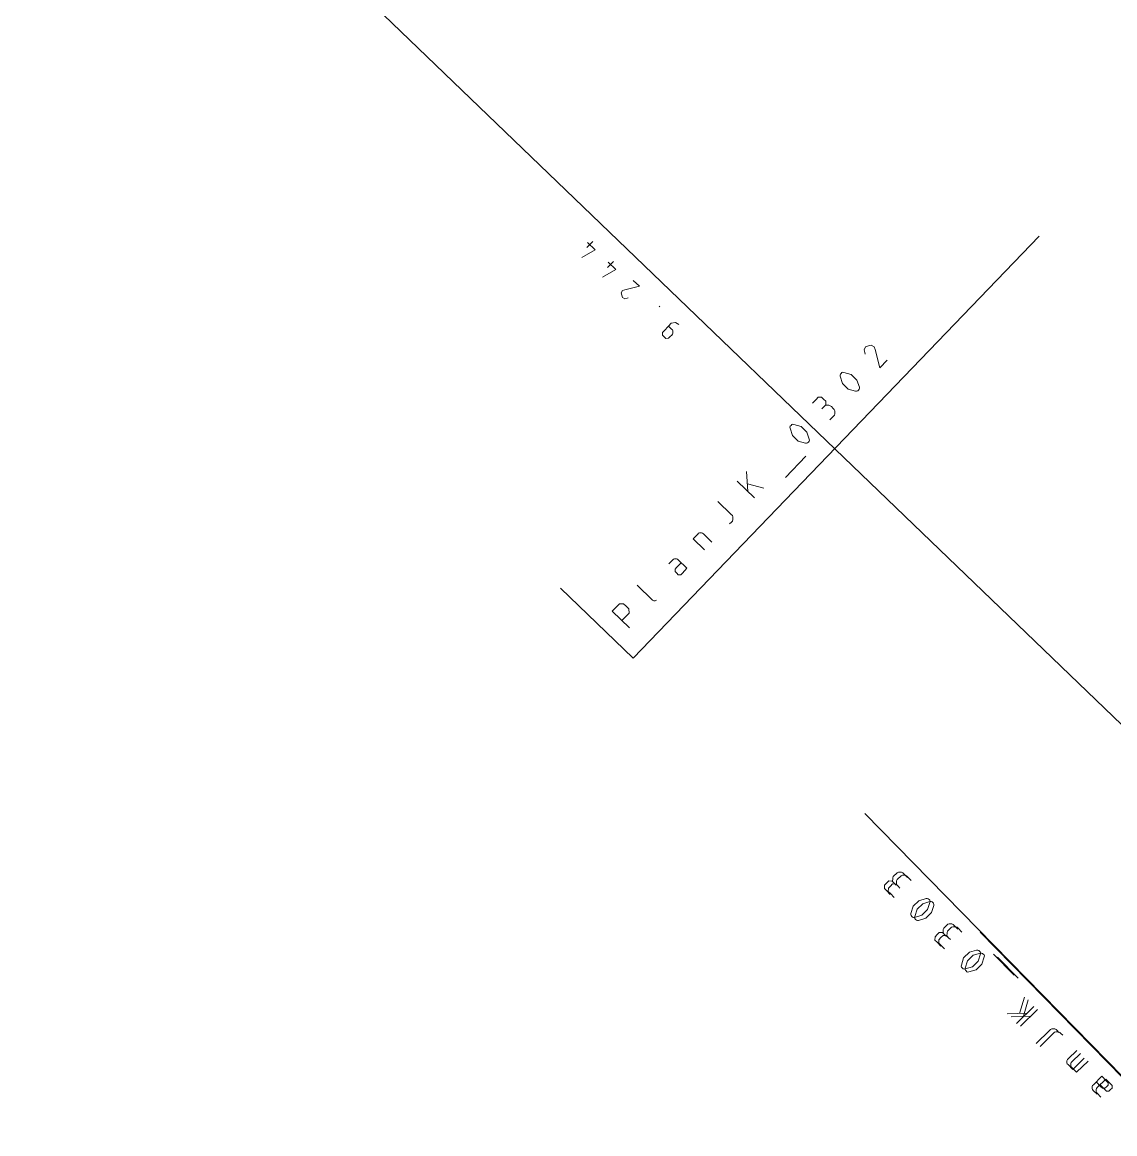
# Model space of a CAD drawing. Header units: metres. Extents: x 2680829 to 2680940, y 1252358 to 1252483.
# Drawn here: x 2680849.89 to 2680855.52, y 1252382.76 to 1252388.48 of the extents above; entities that cross this region are included whole.
import ezdxf

# ---------------------------------------------------------------- set-up
doc = ezdxf.new("R2010")
doc.units = ezdxf.units.M
doc.layers.add('bemassung', color=7, linetype='Continuous', lineweight=13)
doc.layers.add('etappierung', color=7, linetype='Continuous')

msp = doc.modelspace()

# ---------------------------------------------------------------- linework, layer by layer
at = {"layer": 'bemassung'}
for p, q in [((2680852.8006, 1252387.3235), (2680852.8308, 1252387.355)), ((2680852.8432, 1252387.3128), (2680852.8039, 1252387.3506)), ((2680852.7746, 1252387.2729), (2680852.8432, 1252387.3128)), ((2680852.8806, 1252387.1709), (2680852.9492, 1252387.2108)), ((2680852.9066, 1252387.2215), (2680852.9368, 1252387.2529)), ((2680852.9492, 1252387.2108), (2680852.9099, 1252387.2486)), ((2680853.0704, 1252387.1245), (2680853.0389, 1252387.1547)), ((2680852.9775, 1252387.0901), (2680852.9841, 1252387.1022)), ((2680852.9808, 1252387.0785), (2680852.9775, 1252387.0901)), ((2680852.9841, 1252387.1022), (2680852.9957, 1252387.1055)), ((2680852.9957, 1252387.1055), (2680853.0704, 1252387.1245)), ((2680852.9842, 1252387.067), (2680852.9808, 1252387.0785)), ((2680852.9962, 1252387.0603), (2680852.9842, 1252387.067)), ((2680853.0078, 1252387.0636), (2680852.9962, 1252387.0603)), ((2680853.0137, 1252387.0655), (2680853.0078, 1252387.0636)), ((2680853.1764, 1252387.0224), (2680853.1726, 1252387.0185)), ((2680853.1981, 1252386.8957), (2680853.2208, 1252386.9192)), ((2680853.2208, 1252386.9192), (2680853.2348, 1252386.9338)), ((2680853.2208, 1252386.9192), (2680853.2365, 1252386.9041)), ((2680853.2348, 1252386.9338), (2680853.2567, 1252386.9373)), ((2680853.2567, 1252386.9373), (2680853.2746, 1252386.928)), ((2680853.1898, 1252386.887), (2680853.1981, 1252386.8957)), ((2680853.19, 1252386.8732), (2680853.1898, 1252386.887)), ((2680853.1987, 1252386.8648), (2680853.19, 1252386.8732)), ((2680853.2074, 1252386.8565), (2680853.1987, 1252386.8648)), ((2680853.2295, 1252386.8654), (2680853.2212, 1252386.8568)), ((2680853.2371, 1252386.8733), (2680853.2295, 1252386.8654)), ((2680853.2365, 1252386.9041), (2680853.2407, 1252386.9001)), ((2680853.2411, 1252386.8774), (2680853.2371, 1252386.8733)), ((2680853.2407, 1252386.9001), (2680853.2431, 1252386.8946)), ((2680853.2433, 1252386.883), (2680853.2411, 1252386.8774)), ((2680853.2431, 1252386.8946), (2680853.2432, 1252386.8888)), ((2680853.2432, 1252386.8888), (2680853.2433, 1252386.883)), ((2680853.2212, 1252386.8568), (2680853.2074, 1252386.8565)), ((2680854.2275, 1252386.7977), (2680854.236, 1252386.813)), ((2680854.236, 1252386.813), (2680854.2506, 1252386.8172)), ((2680854.2506, 1252386.8172), (2680854.2652, 1252386.8214)), ((2680854.2652, 1252386.8214), (2680854.2804, 1252386.813)), ((2680854.2804, 1252386.813), (2680854.2847, 1252386.7984)), ((2680854.2318, 1252386.7831), (2680854.2275, 1252386.7977)), ((2680854.2342, 1252386.7757), (2680854.2318, 1252386.7831)), ((2680854.2847, 1252386.7984), (2680854.3086, 1252386.7041)), ((2680854.3086, 1252386.7041), (2680854.3467, 1252386.7438)), ((2680854.1057, 1252386.672), (2680854.104, 1252386.6666)), ((2680854.104, 1252386.6666), (2680854.1049, 1252386.6612)), ((2680854.1049, 1252386.6612), (2680854.117, 1252386.6241)), ((2680854.1095, 1252386.6759), (2680854.1057, 1252386.672)), ((2680854.1132, 1252386.6798), (2680854.1095, 1252386.6759)), ((2680854.1186, 1252386.6817), (2680854.1132, 1252386.6798)), ((2680854.124, 1252386.6811), (2680854.1186, 1252386.6817)), ((2680854.1615, 1252386.6704), (2680854.124, 1252386.6811)), ((2680854.1913, 1252386.6418), (2680854.1615, 1252386.6704)), ((2680854.2034, 1252386.6047), (2680854.1913, 1252386.6418)), ((2680854.117, 1252386.6241), (2680854.1467, 1252386.5955)), ((2680854.1467, 1252386.5955), (2680854.1843, 1252386.5849)), ((2680854.1843, 1252386.5849), (2680854.1896, 1252386.5842)), ((2680854.1896, 1252386.5842), (2680854.195, 1252386.5861)), ((2680854.195, 1252386.5861), (2680854.1988, 1252386.59)), ((2680854.1988, 1252386.59), (2680854.2025, 1252386.5939)), ((2680854.2025, 1252386.5939), (2680854.2042, 1252386.5994)), ((2680854.2042, 1252386.5994), (2680854.2034, 1252386.6047)), ((2680853.9615, 1252386.5222), (2680853.9806, 1252386.542)), ((2680853.9806, 1252386.542), (2680853.9912, 1252386.553)), ((2680853.9912, 1252386.553), (2680854.0086, 1252386.5533)), ((2680854.0086, 1252386.5533), (2680854.0196, 1252386.5427)), ((2680854.0196, 1252386.5427), (2680854.0305, 1252386.5322)), ((2680854.0305, 1252386.5322), (2680854.0308, 1252386.5148)), ((2680854.0108, 1252386.4939), (2680854.0203, 1252386.5038)), ((2680854.0308, 1252386.5148), (2680854.0203, 1252386.5038)), ((2680854.0203, 1252386.5038), (2680854.0254, 1252386.5091)), ((2680854.0254, 1252386.5091), (2680854.0323, 1252386.5121)), ((2680854.0323, 1252386.5121), (2680854.0396, 1252386.5123)), ((2680854.0396, 1252386.5123), (2680854.0469, 1252386.5124)), ((2680854.0469, 1252386.5124), (2680854.054, 1252386.5096)), ((2680854.054, 1252386.5096), (2680854.0592, 1252386.5046)), ((2680854.0592, 1252386.5046), (2680854.0692, 1252386.495)), ((2680854.0692, 1252386.495), (2680854.0744, 1252386.49)), ((2680854.075, 1252386.4613), (2680854.0699, 1252386.4561)), ((2680854.0744, 1252386.49), (2680854.0775, 1252386.483)), ((2680854.0777, 1252386.4684), (2680854.075, 1252386.4613)), ((2680854.0775, 1252386.483), (2680854.0776, 1252386.4757)), ((2680854.0776, 1252386.4757), (2680854.0777, 1252386.4684)), ((2680853.848, 1252386.4042), (2680853.8463, 1252386.3987)), ((2680853.8517, 1252386.4081), (2680853.848, 1252386.4042)), ((2680853.8555, 1252386.412), (2680853.8517, 1252386.4081)), ((2680853.8609, 1252386.4139), (2680853.8555, 1252386.412)), ((2680853.8663, 1252386.4132), (2680853.8609, 1252386.4139)), ((2680853.9038, 1252386.4026), (2680853.8663, 1252386.4132)), ((2680853.9335, 1252386.3739), (2680853.9038, 1252386.4026)), ((2680854.0699, 1252386.4561), (2680854.0508, 1252386.4362)), ((2680853.8463, 1252386.3987), (2680853.8472, 1252386.3934)), ((2680853.8472, 1252386.3934), (2680853.8592, 1252386.3563)), ((2680853.8592, 1252386.3563), (2680853.889, 1252386.3276)), ((2680853.9456, 1252386.3368), (2680853.9335, 1252386.3739)), ((2680853.889, 1252386.3276), (2680853.9265, 1252386.317)), ((2680853.9265, 1252386.317), (2680853.9319, 1252386.3163)), ((2680853.9319, 1252386.3163), (2680853.9373, 1252386.3182)), ((2680853.9373, 1252386.3182), (2680853.941, 1252386.3221)), ((2680853.941, 1252386.3221), (2680853.9448, 1252386.3261)), ((2680853.9448, 1252386.3261), (2680853.9465, 1252386.3315)), ((2680853.9465, 1252386.3315), (2680853.9456, 1252386.3368)), ((2680853.8228, 1252386.1397), (2680853.9278, 1252386.2489)), ((2680853.6642, 1252386.0344), (2680853.5749, 1252386.1204)), ((2680853.6226, 1252386.17), (2680853.6295, 1252386.0679)), ((2680853.7119, 1252386.084), (2680853.6269, 1252386.1064)), ((2680853.5441, 1252385.9494), (2680853.4747, 1252386.0162)), ((2680853.5494, 1252385.9443), (2680853.5441, 1252385.9494)), ((2680853.5524, 1252385.9374), (2680853.5494, 1252385.9443)), ((2680853.5353, 1252385.9005), (2680853.5449, 1252385.9104)), ((2680853.5449, 1252385.9104), (2680853.5499, 1252385.9157)), ((2680853.5499, 1252385.9157), (2680853.5527, 1252385.9227)), ((2680853.5526, 1252385.93), (2680853.5524, 1252385.9374)), ((2680853.5527, 1252385.9227), (2680853.5526, 1252385.93)), ((2680853.3469, 1252385.8238), (2680853.3708, 1252385.8487)), ((2680853.3708, 1252385.8487), (2680853.3746, 1252385.8526)), ((2680853.3746, 1252385.8526), (2680853.3798, 1252385.8549)), ((2680853.3798, 1252385.8549), (2680853.3853, 1252385.855)), ((2680853.3853, 1252385.855), (2680853.3908, 1252385.8551)), ((2680853.3908, 1252385.8551), (2680853.396, 1252385.853)), ((2680853.396, 1252385.853), (2680853.4, 1252385.8492)), ((2680853.4, 1252385.8492), (2680853.4446, 1252385.8063)), ((2680853.4065, 1252385.7666), (2680853.3469, 1252385.8238)), ((2680853.2228, 1252385.6949), (2680853.2419, 1252385.7147)), ((2680853.2419, 1252385.7147), (2680853.2457, 1252385.7187)), ((2680853.2457, 1252385.7187), (2680853.2509, 1252385.7209)), ((2680853.2509, 1252385.7209), (2680853.2564, 1252385.721)), ((2680853.2564, 1252385.721), (2680853.2619, 1252385.7212)), ((2680853.2619, 1252385.7212), (2680853.2672, 1252385.7191)), ((2680853.2672, 1252385.7191), (2680853.2711, 1252385.7153)), ((2680853.2711, 1252385.7153), (2680853.3158, 1252385.6723)), ((2680853.2542, 1252385.6679), (2680853.2621, 1252385.6762)), ((2680853.2545, 1252385.6549), (2680853.2542, 1252385.6679)), ((2680853.2621, 1252385.6762), (2680853.286, 1252385.701)), ((2680853.3158, 1252385.6723), (2680853.2919, 1252385.6475)), ((2680853.2627, 1252385.647), (2680853.2545, 1252385.6549)), ((2680853.2709, 1252385.6391), (2680853.2627, 1252385.647)), ((2680853.284, 1252385.6393), (2680853.2709, 1252385.6391)), ((2680853.2919, 1252385.6475), (2680853.284, 1252385.6393)), ((2680853.0594, 1252385.5846), (2680853.1388, 1252385.5083)), ((2680852.9544, 1252385.4755), (2680852.9676, 1252385.4892)), ((2680852.9676, 1252385.4892), (2680852.9894, 1252385.4896)), ((2680852.9894, 1252385.4896), (2680853.0031, 1252385.4764)), ((2680853.1388, 1252385.5083), (2680853.1414, 1252385.5057)), ((2680853.1414, 1252385.5057), (2680853.1449, 1252385.5043)), ((2680853.1449, 1252385.5043), (2680853.1486, 1252385.5044)), ((2680853.1486, 1252385.5044), (2680853.1522, 1252385.5045)), ((2680853.1522, 1252385.5045), (2680853.1557, 1252385.506)), ((2680853.1557, 1252385.506), (2680853.1583, 1252385.5086)), ((2680852.9305, 1252385.4507), (2680852.9544, 1252385.4755)), ((2680853.0198, 1252385.3648), (2680852.9305, 1252385.4507)), ((2680853.004, 1252385.4278), (2680852.9801, 1252385.403)), ((2680853.0031, 1252385.4764), (2680853.0168, 1252385.4632)), ((2680853.0172, 1252385.4415), (2680853.004, 1252385.4278)), ((2680853.0168, 1252385.4632), (2680853.0172, 1252385.4415)), ((2680854.344, 1252384.0511), (2680854.3549, 1252384.0618)), ((2680854.3549, 1252384.0618), (2680854.3723, 1252384.0616)), ((2680854.3723, 1252384.0616), (2680854.383, 1252384.0507)), ((2680854.375, 1252384.063), (2680854.3751, 1252384.0703)), ((2680854.3779, 1252384.0559), (2680854.375, 1252384.063)), ((2680854.3751, 1252384.0703), (2680854.3752, 1252384.0776)), ((2680854.3752, 1252384.0776), (2680854.3782, 1252384.0845)), ((2680854.383, 1252384.0507), (2680854.3779, 1252384.0559)), ((2680854.3782, 1252384.0845), (2680854.3834, 1252384.0896)), ((2680854.3834, 1252384.0896), (2680854.3932, 1252384.0993)), ((2680854.3932, 1252384.0993), (2680854.3985, 1252384.1044)), ((2680854.3947, 1252384.0476), (2680854.3948, 1252384.0549)), ((2680854.3948, 1252384.0622), (2680854.3978, 1252384.0691)), ((2680854.3948, 1252384.0549), (2680854.3948, 1252384.0622)), ((2680854.3978, 1252384.0691), (2680854.403, 1252384.0743)), ((2680854.3985, 1252384.1044), (2680854.4055, 1252384.1072)), ((2680854.403, 1252384.0743), (2680854.4129, 1252384.0839)), ((2680854.4055, 1252384.1072), (2680854.4128, 1252384.1071)), ((2680854.4128, 1252384.1071), (2680854.4201, 1252384.107)), ((2680854.4129, 1252384.0839), (2680854.4181, 1252384.089)), ((2680854.4181, 1252384.089), (2680854.4251, 1252384.0918)), ((2680854.4201, 1252384.107), (2680854.4271, 1252384.1041)), ((2680854.4251, 1252384.0918), (2680854.4324, 1252384.0917)), ((2680854.4271, 1252384.1041), (2680854.4322, 1252384.0988)), ((2680854.4322, 1252384.0988), (2680854.4514, 1252384.0792)), ((2680854.4324, 1252384.0917), (2680854.4397, 1252384.0917)), ((2680854.4397, 1252384.0917), (2680854.4467, 1252384.0887)), ((2680854.4467, 1252384.0887), (2680854.4518, 1252384.0835)), ((2680854.4518, 1252384.0835), (2680854.4711, 1252384.0638)), ((2680854.333, 1252384.0231), (2680854.3332, 1252384.0405)), ((2680854.3436, 1252384.0122), (2680854.333, 1252384.0231)), ((2680854.3332, 1252384.0405), (2680854.344, 1252384.0511)), ((2680854.3629, 1252383.9925), (2680854.3436, 1252384.0122)), ((2680854.3526, 1252384.0076), (2680854.3528, 1252384.0251)), ((2680854.3633, 1252383.9968), (2680854.3526, 1252384.0076)), ((2680854.3528, 1252384.0251), (2680854.3637, 1252384.0357)), ((2680854.3825, 1252383.9771), (2680854.3633, 1252383.9968)), ((2680854.3637, 1252384.0357), (2680854.3745, 1252384.0464)), ((2680854.3745, 1252384.0464), (2680854.392, 1252384.0462)), ((2680854.3926, 1252384.0409), (2680854.383, 1252384.0507)), ((2680854.392, 1252384.0462), (2680854.4026, 1252384.0353)), ((2680854.3975, 1252384.0405), (2680854.3947, 1252384.0476)), ((2680854.4026, 1252384.0353), (2680854.3975, 1252384.0405)), ((2680854.4123, 1252384.0255), (2680854.4026, 1252384.0353)), ((2680854.5102, 1252383.9601), (2680854.4807, 1252383.9312)), ((2680854.5299, 1252383.9447), (2680854.5004, 1252383.9158)), ((2680854.5476, 1252383.971), (2680854.5102, 1252383.9601)), ((2680854.5673, 1252383.9557), (2680854.5299, 1252383.9447)), ((2680854.553, 1252383.9717), (2680854.5476, 1252383.971)), ((2680854.5584, 1252383.9699), (2680854.553, 1252383.9717)), ((2680854.5551, 1252383.9142), (2680854.5669, 1252383.9514)), ((2680854.5622, 1252383.966), (2680854.5584, 1252383.9699)), ((2680854.566, 1252383.9621), (2680854.5622, 1252383.966)), ((2680854.5677, 1252383.9567), (2680854.566, 1252383.9621)), ((2680854.5669, 1252383.9514), (2680854.5677, 1252383.9567)), ((2680854.5727, 1252383.9564), (2680854.5673, 1252383.9557)), ((2680854.5781, 1252383.9546), (2680854.5727, 1252383.9564)), ((2680854.5819, 1252383.9507), (2680854.5781, 1252383.9546)), ((2680854.5856, 1252383.9468), (2680854.5819, 1252383.9507)), ((2680854.5874, 1252383.9414), (2680854.5856, 1252383.9468)), ((2680854.5866, 1252383.936), (2680854.5874, 1252383.9414)), ((2680854.4689, 1252383.894), (2680854.4681, 1252383.8886)), ((2680854.4681, 1252383.8886), (2680854.4698, 1252383.8832)), ((2680854.4807, 1252383.9312), (2680854.4689, 1252383.894)), ((2680854.4698, 1252383.8832), (2680854.4736, 1252383.8793)), ((2680854.4882, 1252383.8743), (2680854.5256, 1252383.8853)), ((2680854.5004, 1252383.9158), (2680854.4886, 1252383.8786)), ((2680854.5256, 1252383.8853), (2680854.5551, 1252383.9142)), ((2680854.5453, 1252383.8699), (2680854.5748, 1252383.8988)), ((2680854.5748, 1252383.8988), (2680854.5866, 1252383.936)), ((2680854.4736, 1252383.8793), (2680854.4774, 1252383.8755)), ((2680854.4774, 1252383.8755), (2680854.4828, 1252383.8736)), ((2680854.4828, 1252383.8736), (2680854.4882, 1252383.8743)), ((2680854.4886, 1252383.8786), (2680854.4878, 1252383.8733)), ((2680854.4878, 1252383.8733), (2680854.4895, 1252383.8679)), ((2680854.4895, 1252383.8679), (2680854.4933, 1252383.864)), ((2680854.4933, 1252383.864), (2680854.4971, 1252383.8601)), ((2680854.4971, 1252383.8601), (2680854.5025, 1252383.8583)), ((2680854.5025, 1252383.8583), (2680854.5079, 1252383.859)), ((2680854.5079, 1252383.859), (2680854.5453, 1252383.8699)), ((2680854.6434, 1252383.824), (2680854.6532, 1252383.8336)), ((2680854.6532, 1252383.8336), (2680854.6585, 1252383.8387)), ((2680854.6585, 1252383.8387), (2680854.6655, 1252383.8415)), ((2680854.6655, 1252383.8415), (2680854.6728, 1252383.8414)), ((2680854.6728, 1252383.8414), (2680854.6801, 1252383.8414)), ((2680854.6782, 1252383.8234), (2680854.6852, 1252383.8262)), ((2680854.6801, 1252383.8414), (2680854.6871, 1252383.8384)), ((2680854.6852, 1252383.8262), (2680854.6925, 1252383.8262)), ((2680854.6871, 1252383.8384), (2680854.6922, 1252383.8332)), ((2680854.6922, 1252383.8332), (2680854.7114, 1252383.8135)), ((2680854.6925, 1252383.8262), (2680854.6998, 1252383.8261)), ((2680854.6998, 1252383.8261), (2680854.7068, 1252383.8231)), ((2680854.593, 1252383.7574), (2680854.5932, 1252383.7748)), ((2680854.5932, 1252383.7748), (2680854.604, 1252383.7854)), ((2680854.604, 1252383.7854), (2680854.6149, 1252383.7961)), ((2680854.6129, 1252383.7595), (2680854.6238, 1252383.7701)), ((2680854.6149, 1252383.7961), (2680854.6323, 1252383.7959)), ((2680854.6238, 1252383.7701), (2680854.6347, 1252383.7808)), ((2680854.6323, 1252383.7959), (2680854.643, 1252383.785)), ((2680854.6347, 1252383.7808), (2680854.6521, 1252383.7806)), ((2680854.635, 1252383.7973), (2680854.6351, 1252383.8046)), ((2680854.6379, 1252383.7902), (2680854.635, 1252383.7973)), ((2680854.6351, 1252383.8046), (2680854.6352, 1252383.8119)), ((2680854.6352, 1252383.8119), (2680854.6382, 1252383.8188)), ((2680854.643, 1252383.785), (2680854.6379, 1252383.7902)), ((2680854.6382, 1252383.8188), (2680854.6434, 1252383.824)), ((2680854.6526, 1252383.7752), (2680854.643, 1252383.785)), ((2680854.6521, 1252383.7806), (2680854.6627, 1252383.7697)), ((2680854.6548, 1252383.782), (2680854.6549, 1252383.7893)), ((2680854.6576, 1252383.775), (2680854.6548, 1252383.782)), ((2680854.6549, 1252383.7966), (2680854.6579, 1252383.8036)), ((2680854.6549, 1252383.7893), (2680854.6549, 1252383.7966)), ((2680854.6627, 1252383.7697), (2680854.6576, 1252383.775)), ((2680854.6579, 1252383.8036), (2680854.6631, 1252383.8087)), ((2680854.6724, 1252383.7599), (2680854.6627, 1252383.7697)), ((2680854.6631, 1252383.8087), (2680854.673, 1252383.8183)), ((2680854.673, 1252383.8183), (2680854.6782, 1252383.8234)), ((2680854.7068, 1252383.8231), (2680854.7119, 1252383.8179)), ((2680854.7119, 1252383.8179), (2680854.7312, 1252383.7982)), ((2680854.6036, 1252383.7465), (2680854.593, 1252383.7574)), ((2680854.6229, 1252383.7268), (2680854.6036, 1252383.7465)), ((2680854.6127, 1252383.7421), (2680854.6129, 1252383.7595)), ((2680854.6234, 1252383.7312), (2680854.6127, 1252383.7421)), ((2680854.6426, 1252383.7115), (2680854.6234, 1252383.7312)), ((2680854.7407, 1252383.6655), (2680854.7289, 1252383.6283)), ((2680854.7702, 1252383.6944), (2680854.7407, 1252383.6655)), ((2680854.79, 1252383.6792), (2680854.7605, 1252383.6503)), ((2680854.8076, 1252383.7053), (2680854.7702, 1252383.6944)), ((2680854.8274, 1252383.6901), (2680854.79, 1252383.6792)), ((2680854.813, 1252383.7061), (2680854.8076, 1252383.7053)), ((2680854.8184, 1252383.7042), (2680854.813, 1252383.7061)), ((2680854.8151, 1252383.6485), (2680854.8269, 1252383.6857)), ((2680854.8222, 1252383.7003), (2680854.8184, 1252383.7042)), ((2680854.826, 1252383.6965), (2680854.8222, 1252383.7003)), ((2680854.8277, 1252383.691), (2680854.826, 1252383.6965)), ((2680854.8269, 1252383.6857), (2680854.8277, 1252383.691)), ((2680854.8328, 1252383.6908), (2680854.8274, 1252383.6901)), ((2680854.8382, 1252383.689), (2680854.8328, 1252383.6908)), ((2680854.8349, 1252383.6333), (2680854.8467, 1252383.6705)), ((2680854.842, 1252383.6851), (2680854.8382, 1252383.689)), ((2680854.8457, 1252383.6812), (2680854.842, 1252383.6851)), ((2680854.8475, 1252383.6758), (2680854.8457, 1252383.6812)), ((2680854.8467, 1252383.6705), (2680854.8475, 1252383.6758)), ((2680855.0009, 1252383.5767), (2680854.895, 1252383.6849)), ((2680855.0208, 1252383.5616), (2680854.9148, 1252383.6698)), ((2680854.7289, 1252383.6283), (2680854.7281, 1252383.623)), ((2680854.7281, 1252383.623), (2680854.7298, 1252383.6175)), ((2680854.7298, 1252383.6175), (2680854.7336, 1252383.6137)), ((2680854.7336, 1252383.6137), (2680854.7374, 1252383.6098)), ((2680854.7374, 1252383.6098), (2680854.7428, 1252383.6079)), ((2680854.7428, 1252383.6079), (2680854.7482, 1252383.6086)), ((2680854.7487, 1252383.6131), (2680854.7479, 1252383.6077)), ((2680854.7479, 1252383.6077), (2680854.7496, 1252383.6023)), ((2680854.7482, 1252383.6086), (2680854.7856, 1252383.6196)), ((2680854.7605, 1252383.6503), (2680854.7487, 1252383.6131)), ((2680854.7496, 1252383.6023), (2680854.7534, 1252383.5984)), ((2680854.7534, 1252383.5984), (2680854.7572, 1252383.5945)), ((2680854.768, 1252383.5934), (2680854.8054, 1252383.6044)), ((2680854.7856, 1252383.6196), (2680854.8151, 1252383.6485)), ((2680854.8054, 1252383.6044), (2680854.8349, 1252383.6333)), ((2680854.7572, 1252383.5945), (2680854.7626, 1252383.5927)), ((2680854.7626, 1252383.5927), (2680854.768, 1252383.5934)), ((2680855.0533, 1252383.4642), (2680855.0284, 1252383.3798)), ((2680855.0732, 1252383.449), (2680855.0483, 1252383.3647)), ((2680854.9647, 1252383.3775), (2680855.067, 1252383.3813)), ((2680855.1014, 1252383.415), (2680855.0129, 1252383.3283)), ((2680855.1213, 1252383.3999), (2680855.0328, 1252383.3132)), ((2680854.9846, 1252383.3623), (2680855.0869, 1252383.3661)), ((2680855.1829, 1252383.2924), (2680855.114, 1252383.225)), ((2680855.2028, 1252383.2773), (2680855.134, 1252383.2099)), ((2680855.1881, 1252383.2975), (2680855.1829, 1252383.2924)), ((2680855.1951, 1252383.3003), (2680855.1881, 1252383.2975)), ((2680855.2024, 1252383.3002), (2680855.1951, 1252383.3003)), ((2680855.2097, 1252383.3002), (2680855.2024, 1252383.3002)), ((2680855.208, 1252383.2824), (2680855.2028, 1252383.2773)), ((2680855.2151, 1252383.2853), (2680855.208, 1252383.2824)), ((2680855.2167, 1252383.2972), (2680855.2097, 1252383.3002)), ((2680855.2224, 1252383.2852), (2680855.2151, 1252383.2853)), ((2680855.2218, 1252383.292), (2680855.2167, 1252383.2972)), ((2680855.2314, 1252383.2821), (2680855.2218, 1252383.292)), ((2680855.2297, 1252383.2851), (2680855.2224, 1252383.2852)), ((2680855.2366, 1252383.2821), (2680855.2297, 1252383.2851)), ((2680855.2417, 1252383.2769), (2680855.2366, 1252383.2821)), ((2680855.2514, 1252383.2671), (2680855.2417, 1252383.2769)), ((2680855.2725, 1252383.1362), (2680855.2747, 1252383.1415)), ((2680855.2747, 1252383.1415), (2680855.2786, 1252383.1453)), ((2680855.2786, 1252383.1453), (2680855.3229, 1252383.1886)), ((2680855.2986, 1252383.1303), (2680855.3429, 1252383.1736)), ((2680855.3614, 1252383.1493), (2680855.3024, 1252383.0915)), ((2680855.2724, 1252383.1308), (2680855.2725, 1252383.1362)), ((2680855.2724, 1252383.1253), (2680855.2724, 1252383.1308)), ((2680855.2745, 1252383.12), (2680855.2724, 1252383.1253)), ((2680855.2783, 1252383.1161), (2680855.2745, 1252383.12)), ((2680855.3024, 1252383.0915), (2680855.2783, 1252383.1161)), ((2680855.2924, 1252383.1157), (2680855.2925, 1252383.1212)), ((2680855.2924, 1252383.1103), (2680855.2924, 1252383.1157)), ((2680855.2945, 1252383.105), (2680855.2924, 1252383.1103)), ((2680855.2925, 1252383.1212), (2680855.2947, 1252383.1264)), ((2680855.2983, 1252383.1011), (2680855.2945, 1252383.105)), ((2680855.2947, 1252383.1264), (2680855.2986, 1252383.1303)), ((2680855.3224, 1252383.0765), (2680855.2983, 1252383.1011)), ((2680855.3814, 1252383.1343), (2680855.3224, 1252383.0765)), ((2680855.4086, 1252383.0125), (2680855.4529, 1252383.0558)), ((2680855.4475, 1252383.0023), (2680855.4234, 1252383.0269)), ((2680855.4287, 1252382.9975), (2680855.4729, 1252383.0408)), ((2680855.4529, 1252383.0558), (2680855.477, 1252383.0312)), ((2680855.4729, 1252383.0408), (2680855.497, 1252383.0162)), ((2680855.477, 1252383.0312), (2680855.485, 1252383.023)), ((2680855.485, 1252383.023), (2680855.4848, 1252383.01)), ((2680855.4024, 1252382.9979), (2680855.4025, 1252383.0034)), ((2680855.4024, 1252382.9924), (2680855.4024, 1252382.9979)), ((2680855.4045, 1252382.9872), (2680855.4024, 1252382.9924)), ((2680855.4025, 1252383.0034), (2680855.4047, 1252383.0086)), ((2680855.4083, 1252382.9833), (2680855.4045, 1252382.9872)), ((2680855.4047, 1252383.0086), (2680855.4086, 1252383.0125)), ((2680855.4276, 1252382.9636), (2680855.4083, 1252382.9833)), ((2680855.4224, 1252382.9775), (2680855.4225, 1252382.983)), ((2680855.4245, 1252382.9722), (2680855.4224, 1252382.9775)), ((2680855.4225, 1252382.9884), (2680855.4248, 1252382.9937)), ((2680855.4225, 1252382.983), (2680855.4225, 1252382.9884)), ((2680855.4284, 1252382.9683), (2680855.4245, 1252382.9722)), ((2680855.4248, 1252382.9937), (2680855.4287, 1252382.9975)), ((2680855.4476, 1252382.9486), (2680855.4284, 1252382.9683)), ((2680855.4675, 1252382.9873), (2680855.4434, 1252383.0119)), ((2680855.4554, 1252382.9942), (2680855.4475, 1252383.0023)), ((2680855.4685, 1252382.994), (2680855.4554, 1252382.9942)), ((2680855.4755, 1252382.9792), (2680855.4675, 1252382.9873)), ((2680855.4767, 1252383.002), (2680855.4685, 1252382.994)), ((2680855.4886, 1252382.9791), (2680855.4755, 1252382.9792)), ((2680855.4848, 1252383.01), (2680855.4767, 1252383.002)), ((2680855.4967, 1252382.987), (2680855.4886, 1252382.9791)), ((2680855.5049, 1252382.995), (2680855.4967, 1252382.987)), ((2680855.497, 1252383.0162), (2680855.505, 1252383.0081)), ((2680855.505, 1252383.0081), (2680855.5049, 1252382.995))]:
    msp.add_line(p, q, dxfattribs=at)
at = {"layer": 'etappierung', "color": 5, "lineweight": 5}
msp.add_line((2680856.55, 1252383.9074), (2680849.8922, 1252390.3137), dxfattribs=at)
at = {"layer": 'etappierung', "color": 5, "lineweight": 0}
for p, q in [((2680855.1297, 1252387.3831), (2680853.0384, 1252385.2098)), ((2680853.0384, 1252385.2098), (2680852.6645, 1252385.5696)), ((2680854.2324, 1252384.4089), (2680855.8475, 1252382.7598)), ((2680855.8273, 1252382.7746), (2680854.826, 1252383.7978))]:
    msp.add_line(p, q, dxfattribs=at)

doc.saveas('drawing.dxf')
